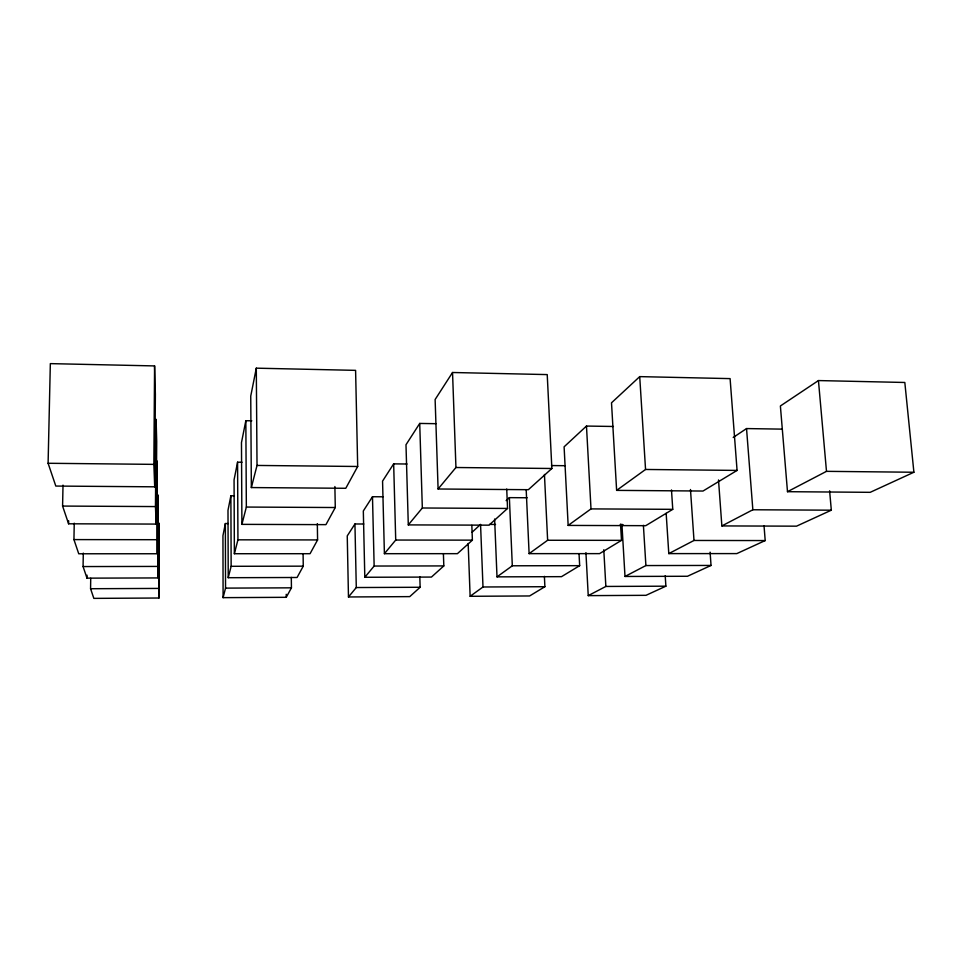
<?xml version="1.0" encoding="UTF-8"?>
<svg xmlns="http://www.w3.org/2000/svg" width="962" height="962" viewBox="0 0 962 962"><rect width="100%" height="100%" fill="white"/><g stroke="black" fill="none" stroke-linecap="round" stroke-linejoin="round"><path stroke-width="1.44" d="M154.714 486.82L153.86 464.369L154.581 365.921L50.337 363.624L48.1 463.275L55.808 486.063L154.714 486.82L155.375 394.288L154.581 365.921M156.145 524.086L155.471 506.577L156.084 419.288L156.71 441.486L156.145 524.086L68.591 523.797L62.59 506.072L63.011 485.137M157.275 553.751L157.275 461.327L157.275 553.751L78.74 553.775L73.942 539.598L74.242 523.172M158.201 577.934L158.225 495.298L158.201 577.934L86.989 578.15L83.069 566.558L83.297 553.102M158.97 598.015L159.019 523.316L158.97 598.015L93.843 598.376L90.572 588.72L90.729 578.27M86.989 578.15L87.037 575.168M68.591 523.797L68.651 520.815M228.331 523.544L225.361 523.544L222.944 535.69L223.1 597.655L286.255 597.306L291.438 587.83L291.306 577.404M233.862 495.803L230.88 495.779L227.994 510.293L228.222 577.705L297.078 577.489L303.258 566.161L303.102 554.268M242.039 462.241L237.578 462.193L234.067 479.822L234.367 553.727L310.065 553.703L317.58 539.935L317.328 523.665M251.791 420.803L245.839 420.707L241.474 442.604L241.907 524.362L325.938 524.639L335.281 507.527L334.884 486.544M256.301 368.169L250.745 396.079L251.347 487.566L345.779 488.287L357.684 466.486L355.591 370.358L256.301 368.169L257.022 465.44L251.347 487.566M223.1 597.655L225.541 588.119L225.361 523.544M228.222 577.705L231.145 566.293L230.88 495.779M234.367 553.727L237.939 539.826L237.578 462.193M241.907 524.362L246.344 507.058L245.839 420.707M363.768 524.001L354.942 523.977L347.246 535.918L348.472 596.969L409.752 596.62L420.141 587.265L419.817 576.755M382.996 496.801L372.486 496.729L363.323 510.966L364.814 577.272L431.445 577.068L443.819 565.921L443.41 553.968M407.058 464.009L393.662 463.864L382.563 481.108L384.403 553.691L457.407 553.667L472.39 540.151L471.837 525.348M435.966 423.689L419.721 423.436L405.988 444.757L408.297 524.903L489.009 525.168L507.551 508.453L506.721 489.021M452.537 372.498L435.125 399.519L438.095 488.997L528.354 489.694L551.863 468.494L547.222 374.591L452.537 372.498L455.94 467.508L438.095 488.997M348.472 596.969L356.289 587.541L354.942 523.977M364.814 577.272L374.146 566.041L372.486 496.729M384.403 553.691L395.719 540.043L393.662 463.864M408.297 524.903L422.33 507.996L419.721 423.436M472.114 532.226L480.555 524.398L482.996 586.988L470.129 596.296L468.169 543.482M506.144 500.637L509.367 497.643L527.164 497.763M613.419 426.479L586.471 426.058L564.105 446.825L568.157 525.42L645.755 525.673L672.763 509.331L671.476 489.947M639.718 376.623L611.507 402.813L616.63 490.379L702.994 491.041L737.072 470.418L730.098 378.619L639.718 376.623L645.55 469.468L616.63 490.379M494.624 519.023L497.005 576.863L512.313 565.788L579.665 565.668L579.052 553.92M526.19 489.766L529.112 553.643L547.631 540.259L621.488 540.355L620.526 524.062M568.157 525.42L591.005 508.898L672.763 509.331M733.2 437.482L746.536 428.571L782.371 429.136M818.446 380.567L780.386 405.976L787.493 491.69L870.201 492.328L913.9 472.246L904.821 382.479L818.446 380.567L826.49 471.344L787.493 491.69M544.396 576.358L544.889 586.712L529.617 595.959L470.129 596.296M579.665 565.668L561.519 576.659L497.005 576.863M621.488 540.355L599.567 553.631L529.112 553.643M585.93 552.669L588.239 595.634L605.856 586.447L665.884 586.183L665.211 575.733M621.909 524.182L624.999 576.454L645.899 565.56L711.038 565.44L710.1 552.14M666.161 513.347L668.794 553.607L693.999 540.464L765.199 540.56L764.02 525.709M718.506 479.954L721.861 525.925L752.849 509.764L831.324 510.185L829.605 490.824M665.884 586.183L646.007 595.322L588.239 595.634M711.038 565.44L687.481 576.262L624.999 576.454M765.199 540.56L736.832 553.595L668.794 553.607M831.324 510.185L796.524 526.166L721.861 525.925M90.572 588.72L158.598 588.419M225.541 588.119L291.438 587.83M356.289 587.541L420.141 587.265M482.996 586.988L544.889 586.712M83.069 566.558L157.756 566.426M231.145 566.293L303.258 566.161M374.146 566.041L443.819 565.921M73.942 539.598L156.734 539.706M237.939 539.826L317.58 539.935M395.719 540.043L472.39 540.151M489.538 524.422L495.526 524.446M620.249 524.867L623.22 524.867M62.59 506.072L155.471 506.577M246.344 507.058L335.281 507.527M422.33 507.996L507.551 508.453M48.1 463.275L153.86 464.369M257.022 465.44L357.684 466.486M455.94 467.508L551.863 468.494M645.55 469.468L737.072 470.418M826.49 471.344L913.9 472.246M551.479 465.56L564.898 465.704M746.536 428.571L752.849 509.764M690.476 489.514L693.999 540.464M643.398 525.336L645.899 565.56M603.787 549.759L605.856 586.447M586.471 426.058L591.005 508.898M544.444 474.446L547.631 540.259M509.367 497.643L512.313 565.788M286.219 594.312L286.255 597.306"/></g></svg>
